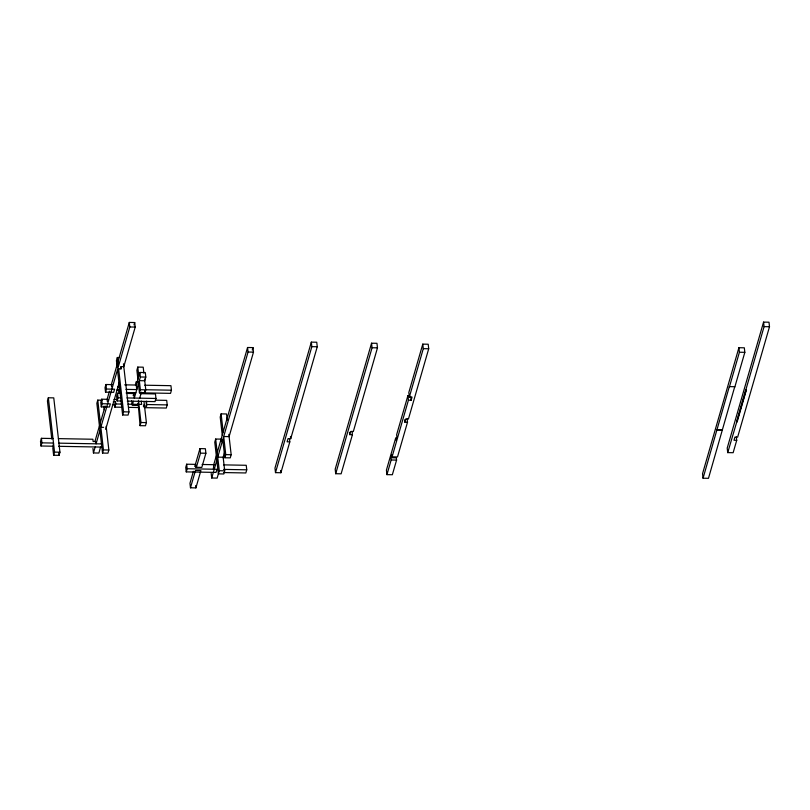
<?xml version="1.0" encoding="UTF-8"?>
<svg xmlns="http://www.w3.org/2000/svg" width="810" height="810" viewBox="0 0 810 810"><rect width="100%" height="100%" fill="white"/><g stroke="black" fill="none" stroke-linecap="round" stroke-linejoin="round"><path stroke-width="1.21" d="M53.511 446.219L41.016 445.996L41.928 442.847L53.501 443.05L52.852 448.467L53.632 455.26L59.039 455.352L59.95 452.203L53.764 397.872L48.347 397.781L47.436 400.93L51.779 439.02M52.984 438.524L41.411 438.311L40.5 441.47L41.016 445.996M53.632 455.26L54.533 452.112L48.347 397.781M102.1 400.201L97.767 400.12L96.856 403.269L102.526 453.074L107.943 453.165L108.854 450.016L106.161 426.364M107.851 399.32L101.695 399.208L100.784 402.357L101.301 406.883L109.421 407.025L110.332 403.876L102.212 403.734L101.301 406.883M112.185 384.618L105.938 384.507L105.027 387.656L105.543 392.182L113.663 392.334L114.574 389.185L106.454 389.033L105.543 392.182M117.349 357.504L116.438 360.652L117.217 367.446L118.128 364.298L117.349 357.504L119.516 357.544M94.983 441.308L99.438 425.908M100.339 422.759L105.168 406.033M109.441 391.22L107.112 399.3L107.365 401.568M120.487 368.712L121.085 366.616L123.798 366.657L135.219 327.068L134.713 322.542L129.296 322.441L111.355 384.608L111.608 386.866M100.592 447.059L98.871 453.043L93.454 452.952L95.175 446.968M99.944 430.434L96.086 443.819L95.833 441.551M129.296 322.441L129.813 326.967L100.855 427.285L103.569 427.336M121.085 366.616L121.348 368.874L118.635 368.823L117.733 371.972L122.634 414.983L128.051 415.084L128.952 411.936L123.474 363.781M134.014 324.942L134.713 322.542M105.705 429.341L119.384 381.955M120.042 393.296L117.541 393.255L116.64 396.404L117.156 400.93L120.943 401.001M122.371 407.258L114.838 407.126L114.585 404.858L115.496 401.709L113.329 401.669M119.738 387.018L119.991 389.276L119.08 392.425L118.827 390.167L119.738 387.018L117.572 386.977M114.838 407.126L115.749 403.977L115.496 401.709M117.156 400.93L118.057 397.781L117.541 393.255M102.526 453.074L103.437 449.925L97.767 400.12M122.634 414.983L123.535 411.834L118.635 368.823M143.876 373.137L143.198 367.183L137.781 367.082L136.88 370.231L137.913 379.293M135.422 384.902L136.333 381.753L138.5 381.793M133.184 395.644L134.014 392.779M144.555 379.1L145.78 389.823L144.869 392.971L139.452 392.87L140.363 389.721L139.33 380.67L144.747 380.761L145.81 377.085L145.294 372.549L139.877 372.458L136.242 385.054L136.758 389.58L125.985 389.387M133.397 401.223L132.212 405.324L137.629 405.425L138.814 401.325M139.877 372.458L140.393 376.984L134.308 398.075L133.792 393.549L126.299 393.407M139.725 398.176L141.436 392.232M143.998 401.608L146.387 422.597L145.476 425.746L140.069 425.655L140.97 422.506L138.439 400.272M143.329 406.053L146.58 406.114L146.65 401.142M140.464 393.67L155.459 393.933L155.976 398.459L155.064 401.608L127.261 401.112M155.348 400.17L166.688 400.373L167.204 404.899L166.293 408.048L144.96 407.663M144.686 385.206L170.93 385.681L171.447 390.207L170.535 393.356L141.264 392.83M195.676 466.631L195.412 464.373L186.654 464.211L185.743 467.36L186.26 471.886L216.047 472.422L216.958 469.274L187.171 468.737L186.26 471.886M193.408 471.319L189.965 483.266L190.482 487.792L195.898 487.893L200.89 470.569L195.473 470.468L190.482 487.792M194.785 466.54L199.959 448.618L205.375 448.72L205.892 453.246L201.801 467.421L196.385 467.319L196.131 465.061L195.524 467.157M196.385 467.319L200.475 453.144L199.959 448.618M227.235 420.147L226.527 413.971L221.11 413.88L220.209 417.028L222.264 435.142M221.373 441.592L221.09 439.131L215.673 439.03L214.772 442.179L218.376 473.87L223.793 473.971L224.704 470.823L223.155 457.235L217.738 457.144L248.073 352.026L247.556 347.5L252.973 347.601L253.489 352.127L229.108 436.61L223.692 436.519L225.757 454.623L224.846 457.772L230.263 457.873L231.174 454.724L228.845 434.352M216.31 455.767L213.739 464.697L213.384 469.061M217.222 452.608L247.556 347.5M215.673 439.03L219.287 470.721L217.131 478.102L211.714 478.011L216.827 460.293M252.274 350.011L252.973 347.601M223.013 457.731L224.745 451.747M223.53 464.869L246.23 465.284L246.746 469.81L245.845 472.959L223.904 472.564M289.808 441.855L287.104 441.815L288.016 438.666L290.719 438.706L317.257 346.751L316.74 342.225L311.324 342.134L274.975 468.109L275.491 472.635L280.898 472.736L289.808 441.855L289.423 438.463M275.491 472.635L311.84 346.66L311.324 342.134M352.421 434.686L349.707 434.636L350.619 431.487L353.322 431.538L377.48 347.834L376.964 343.308L371.547 343.207L335.188 469.192L335.704 473.718L341.121 473.82L352.421 434.686L352.026 431.284M335.704 473.718L372.063 347.743L371.547 343.207M409.708 395.705L407.906 395.665L396.637 434.707L396.9 436.975L395.989 440.124L395.736 437.856L386.421 470.114L386.937 474.64L392.354 474.731L396.586 460.08L396.323 457.822L390.906 457.721L391.169 459.989L386.937 474.64M407.521 422.182L404.818 422.132L405.719 418.983L408.432 419.033L428.713 348.756L428.196 344.23L422.779 344.128L408.817 392.516L409.333 397.042L412.037 397.092L411.136 400.241L408.422 400.201L392.08 456.84L397.497 456.931L407.521 422.182L407.136 418.79M390.906 457.721L391.817 454.572L392.08 456.84M409.333 397.042L423.296 348.664L422.779 344.128M734.781 387.17L744.835 352.33L744.319 347.804L738.902 347.713L702.543 473.688L703.06 478.214L708.477 478.315L734.731 386.724L729.314 386.623L703.06 478.214M729.365 387.079L739.419 352.239L738.902 347.713M736.725 440.316L734.012 440.265L734.923 437.117L737.626 437.167L769.5 326.734L768.984 322.208L763.567 322.107L727.208 448.092L727.724 452.618L733.141 452.709L736.725 440.316L736.331 436.914M736.584 421.909L745.625 389.964L746.172 389.975L727.724 452.618M745.676 390.42L764.083 326.632L763.567 322.107M737.13 421.919L746.223 390.43M764.083 326.632L769.5 326.734M129.813 326.967L135.219 327.068M739.419 352.239L744.835 352.33M311.84 346.66L317.257 346.751M372.063 347.743L377.48 347.834M423.296 348.664L428.713 348.756M248.073 352.026L253.489 352.127M140.393 376.984L145.81 377.085M124.679 384.841L135.928 385.044M145.83 389.742L171.447 390.207M140.363 389.721L145.78 389.823M116.66 390.126L118.827 390.167M126.269 392.556L135.847 392.728M118.057 397.781L120.589 397.832M126.907 397.943L155.976 398.459M114.007 399.431L116.468 399.472M115.749 403.977L121.905 404.089M128.071 404.2L141.618 404.443L141.234 401.041M147.035 404.534L167.204 404.899M112.418 404.818L114.585 404.858M128.648 407.369L138.682 407.551M736.533 421.463L737.08 421.463M123.535 411.834L128.952 411.936M716.911 429.604L722.328 429.695M716.961 430.049L722.378 430.15M140.97 422.506L146.387 422.597M58.401 438.625L92.866 439.243L93.12 441.501L96.37 441.561M58.917 443.151L101.868 443.921M58.512 446.31L102.262 447.09M103.437 449.925L108.854 450.016M200.475 453.144L205.892 453.246M225.757 454.623L231.174 454.724M54.533 452.112L59.95 452.203M391.169 459.989L396.586 460.08M202.095 464.484L214.701 464.717M223.59 469.395L246.746 469.81M219.287 470.721L224.704 470.823M410.741 396.849L411.136 400.241M407.906 395.665L408.422 400.201M404.554 419.874L404.818 422.132M349.454 432.368L349.707 434.636M290.466 436.448L290.719 438.706M280.645 470.468L280.898 472.736M221.11 413.88L223.175 431.983M222.78 439.668L224.846 457.772M211.197 473.485L211.714 478.011M195.635 485.625L195.898 487.893M186.654 464.211L187.171 468.737M146.063 401.588L146.58 406.114M144.605 390.582L144.869 392.971M143.745 404.929L143.998 407.197M137.781 367.082L138.814 376.144M138.429 383.818L139.452 392.87M136.333 381.753L136.617 384.224M138.196 403.704L140.069 425.655M131.696 400.798L132.091 404.2M105.938 384.507L106.454 389.033M103.862 406.205L104.267 409.799M101.695 399.208L102.212 403.734M92.937 448.416L93.454 452.952M58.786 453.094L59.039 455.352M41.411 438.311L41.928 442.847"/></g></svg>
